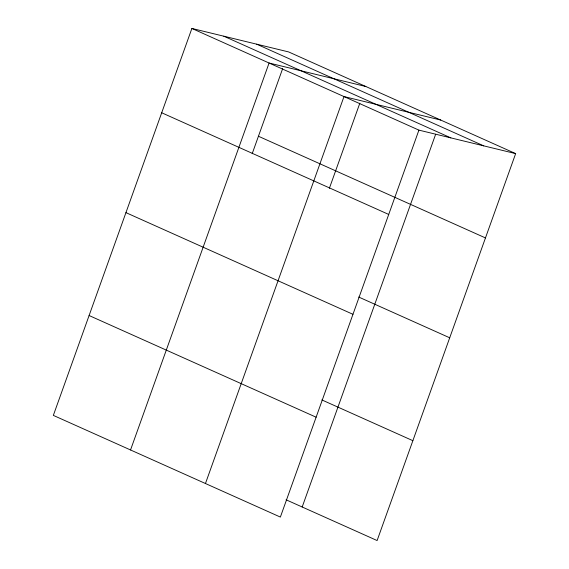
<?xml version="1.0" encoding="UTF-8"?>
<svg xmlns="http://www.w3.org/2000/svg" width="569" height="569" viewBox="0 0 569 569"><rect width="100%" height="100%" fill="white"/><g stroke="black" fill="none" stroke-linecap="round" stroke-linejoin="round"><path stroke-width="0.85" d="M515.656 153.609L288.632 51.928L191.888 28.45L53.344 415.391L280.368 517.072L418.912 130.13L515.656 153.609L377.112 540.55L286.079 499.781M130.536 449.965L269.08 63.024L365.817 86.502M252.181 153.722L282.651 68.629M205.452 483.515L343.996 96.574L440.74 120.052M329.373 188.296L359.843 103.195M302.189 506.993L435.655 134.248M256.704 44.183L483.728 145.863M223.816 36.196L450.84 137.876M191.888 28.45L418.912 130.13M258.44 136.247L485.464 237.927M161.703 112.769L388.727 214.449M358.676 297.025L449.709 337.794M125.941 212.635L352.965 314.308M321.841 399.915L412.866 440.683M89.098 315.525L316.129 417.205"/></g></svg>
